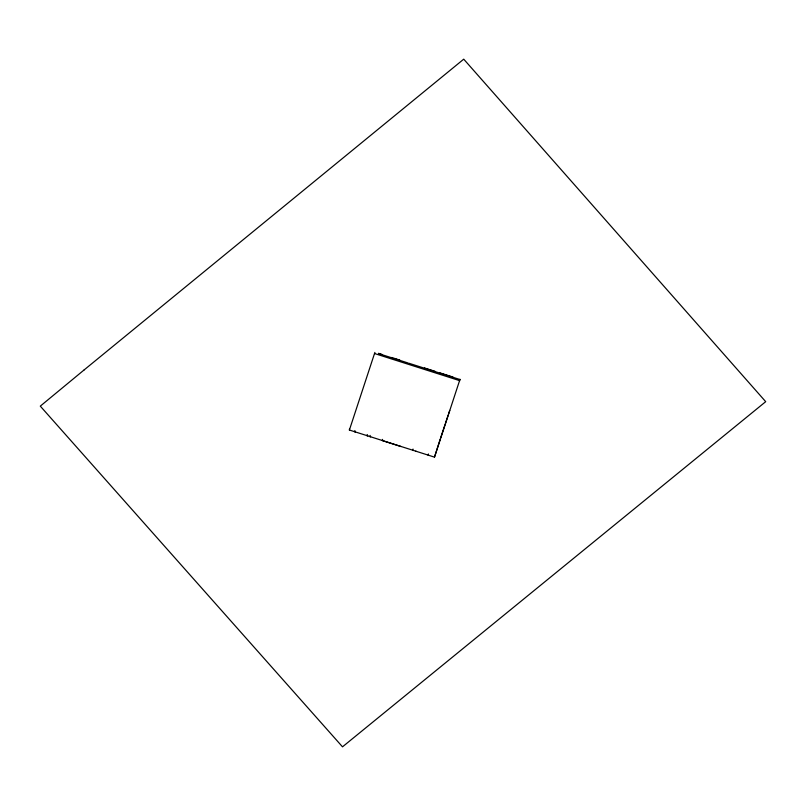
<?xml version="1.0" encoding="UTF-8"?>
<svg xmlns="http://www.w3.org/2000/svg" width="806" height="806" viewBox="0 0 806 806"><rect width="100%" height="100%" fill="white"/><g stroke="black" fill="none" stroke-linecap="round" stroke-linejoin="round"><path stroke-width="1.21" d="M460.014 379.283L434.494 457.133L349.391 430.031L349.542 428.852M349.391 430.031L374.881 352.424M434.494 457.133L440.267 438.978M354.912 430.565L354.529 431.724L355.355 431.986M367.304 434.515L366.921 435.663L367.748 435.935M370.196 435.431L369.813 436.59L370.639 436.852M382.588 439.381L382.205 440.539L401.086 446.554M413.035 449.073L412.652 450.232L413.478 450.494M428.439 453.98L428.057 455.138L428.883 455.41M440.67 437.779L445.003 424.691M445.365 423.613L448.237 414.959M448.589 413.881L449.738 410.405M378.467 353.31L382.024 354.449M391.515 357.471L399.816 360.111M424.43 367.949L435.109 371.354M439.844 372.866L452.891 377.017M378.437 353.552L392.643 358.076M393.822 358.448L407.927 362.942M408.864 363.244L459.984 379.525M374.73 353.592L459.833 380.704M415.664 451.199L416.49 451.461M84.187 369.873L40.3 406.133L342.5 746.83L765.7 401.67L463.732 59.17L84.187 369.873"/></g></svg>
